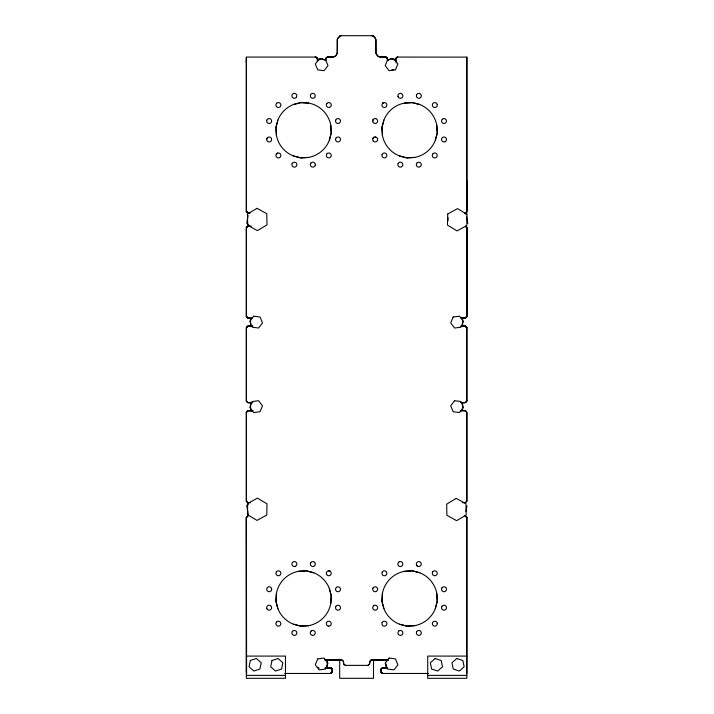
<?xml version="1.0" encoding="UTF-8"?>
<svg xmlns="http://www.w3.org/2000/svg" width="714" height="714" viewBox="0 0 714 714"><rect width="100%" height="100%" fill="white"/><g stroke="black" fill="none" stroke-linecap="round" stroke-linejoin="round"><path stroke-width="1.07" d="M251.962 402.634L248.061 402.607L246.357 401.081L247.713 402.589L251.899 402.625L248.07 402.625L246.357 401.063L246.366 327.539L248.088 326.119L251.971 326.093M246.357 211.023L248.079 212.933L246.357 211.398L246.357 60.752M466.831 328.101L465.582 326.218L461.342 326.119L465.117 326.111L466.831 327.672L466.831 400.84L465.421 402.553L461.217 402.634L465.073 402.625L466.831 401.143L466.831 327.592L465.091 326.119L461.217 326.093M461.235 318.114L465.153 318.078L466.831 316.597L466.831 227.489L465.662 226.508L466.831 227.552M466.831 60.797L466.831 211.451L466.858 57.12L397.1 57.075L395.663 58.512L395.618 60.663M466.831 673.472L466.831 517.329L465.073 515.794M337.294 39.52L337.267 53.032L336.053 55.612L333.509 57.031L327.512 57.075L325.673 58.387L325.584 60.645M465.421 502.683L466.831 501.201L466.831 412.406L465.349 410.648L460.28 410.612M250.596 318.881L250.569 325.289L252.417 326.369M385.979 667.162L385.988 663.958M246.357 671.053L246.589 673.472L246.357 517.57L247.838 515.829L246.357 517.57L246.357 678.3L285.475 678.3L285.475 656.086L246.357 656.086M246.357 401.063L246.357 327.583L248.293 326.093L252.818 326.137M395.627 60.574L395.663 58.512M325.611 60.503L325.673 58.387L327.44 57.093L332.769 57.111L327.44 57.093M380.937 672.329L380.919 669.205L382.517 667.947L387.425 667.92L382.24 667.947L380.776 669.598L380.937 672.329L382.686 673.472L380.821 672.044L380.848 669.134L382.775 667.92L387.461 667.92M330.778 603.517L331.171 595.324L329.297 588.309A27.65 27.65 0 0 0 313.767 572.78L306.752 570.905L298.559 571.298A27.65 27.65 0 0 0 276.398 593.459L275.89 601.001L277.88 608.667A27.65 27.65 0 0 0 293.409 624.197L300.416 626.071L308.618 625.678A27.65 27.65 0 0 0 330.778 603.517L331.278 595.985L329.297 588.309M276.398 593.459L276.006 601.661L277.88 608.667M382.409 593.459L382.017 601.661L383.891 608.667A27.65 27.65 0 0 0 399.421 624.197L406.436 626.071L414.629 625.678A27.65 27.65 0 0 0 435.308 608.667L437.182 601.652L436.789 593.459A27.65 27.65 0 0 0 419.778 572.78L412.772 570.905L404.57 571.298A27.65 27.65 0 0 0 382.409 593.459L381.901 601.001L383.891 608.667M395.61 61.547L395.797 58.245L397.769 57.066M332.269 669.214L332.412 671.749L330.653 673.472L332.269 672.177L332.269 669.214L330.68 667.938L325.754 667.92L330.993 667.956L332.412 669.678M397.948 96.444L398.046 94.891L399.037 93.686L400.554 93.302L402 93.873L402.839 95.194L402.741 96.747L401.75 97.952L400.233 98.336L398.787 97.764L397.948 96.444M292.097 163.604L291.91 165.157L292.669 166.523L294.088 167.183L295.614 166.889L296.685 165.746L296.872 164.193L296.114 162.828L294.695 162.167L293.168 162.462L292.106 163.613M317.337 60.663L317.453 58.414L315.784 57.075L317.078 58.253M387.363 60.654L387.488 58.432L385.863 57.084L380.357 57.156L386.212 57.147L387.604 58.825M437.298 104.592L437.093 106.136L436.013 107.261L434.487 107.546L433.077 106.868L432.336 105.502L432.541 103.958L433.621 102.834L435.147 102.548L436.557 103.218L437.298 104.592M437.289 623.242L437.075 624.786L435.986 625.91L434.451 626.178L433.05 625.491L432.318 624.107L432.541 622.563L433.63 621.448L435.165 621.18L436.566 621.867L437.289 623.242M375.582 136.972L374.02 137.195L372.904 138.284L372.663 139.828L373.36 141.22M310.617 562.891L310.34 564.426L311.018 565.827L312.393 566.568L313.946 566.354L315.07 565.274L315.347 563.739L314.669 562.329M248.133 215.512L246.705 223.187L248.401 224.633M465.939 511.34L466.974 505.86M375.662 118.533L377.028 119.292L377.67 120.72L377.367 122.246L376.216 123.308L374.671 123.486L373.306 122.719L372.663 121.3L372.967 119.773L374.118 118.711L375.671 118.533M372.663 121.3L372.967 119.773M329.297 140.417L331.278 132.742L330.778 125.209A27.65 27.65 0 0 0 308.618 103.057L301.076 102.548L293.409 104.53A27.65 27.65 0 0 0 277.88 120.068L276.006 127.074L276.398 135.276A27.65 27.65 0 0 0 293.409 155.955L300.416 157.83L308.618 157.428A27.65 27.65 0 0 0 329.297 140.417L331.171 133.411L330.778 125.209M435.308 140.417L437.298 132.742L436.789 125.209A27.65 27.65 0 0 0 419.778 104.53L412.772 102.655L404.57 103.057A27.65 27.65 0 0 0 383.891 120.068L382.017 127.074L382.409 135.276A27.65 27.65 0 0 0 399.421 155.955L406.436 157.83L414.629 157.428A27.65 27.65 0 0 0 435.308 140.417L437.182 133.411L436.789 125.209M435.308 608.667L437.298 600.992L436.789 593.459M275.89 127.735L277.88 120.068M383.891 120.068L381.901 127.735L382.409 135.276M276.38 153.956L275.881 155.438L276.345 156.919L277.594 157.848L279.156 157.865L280.423 156.964L280.914 155.482L280.45 154.001L279.201 153.073L277.648 153.055L276.38 153.956L277.648 153.055M296.364 97.363L296.881 95.89L296.435 94.391L295.194 93.445L293.632 93.4L292.347 94.293L291.83 95.765L292.276 97.265L293.516 98.211L295.078 98.246L296.364 97.363M314.767 97.381L315.311 95.917L314.892 94.418L313.66 93.463L312.107 93.409L310.813 94.275L310.278 95.73L310.697 97.229L311.929 98.184L313.482 98.237L314.776 97.372M310.983 162.953L310.331 164.372L310.644 165.898L311.786 166.951L313.339 167.13L314.695 166.362L315.338 164.943M271.686 589.55L271.025 590.969L269.651 591.719L268.107 591.531L266.965 590.451L266.67 588.916L267.331 587.506L268.705 586.747L270.249 586.944L271.391 588.015L271.686 589.55M325.361 59.949L326.896 57.165L333.322 57.058L335.794 55.853L337.267 53.238L337.329 38.761L340.721 35.709M337.758 38.69L338.677 37.021L341.274 35.709M266.706 138.935L267.509 137.597L268.946 136.981L270.472 137.329L271.498 138.507L271.632 140.06L270.829 141.399L269.392 142.015L267.866 141.667L266.849 140.488L266.706 138.927L267.509 137.588M397.171 57.066L395.351 59.922L396.368 62.877M466.831 400.608L465.582 402.509L461.342 402.616L465.421 402.553M382.856 103.039L381.963 104.333L382.008 105.895L382.963 107.136L384.462 107.573L385.935 107.046L386.818 105.761L386.783 104.199L385.828 102.959L384.319 102.521L382.856 103.039L384.319 102.521M247.606 410.711L246.357 412.531L247.847 410.657L251.926 410.621L247.847 410.657M246.357 328.056L247.731 326.155L251.89 326.102L247.812 326.137L246.357 327.896M246.223 57.334L246.357 61.832L246.428 57.066L316.106 57.075M251.373 226.142L247.758 226.088L246.357 227.802L246.357 316.579L248.088 318.096L246.357 316.579M466.831 316.329L465.376 318.042L461.298 318.105L465.376 318.078L466.831 316.338M295.694 566.211L296.712 565.024L296.837 563.471L296.015 562.141L294.579 561.543M246.357 517.588L247.838 515.829M466.831 501.032L465.367 502.665L462.654 502.71M445.179 141.711L446.286 140.596L446.5 139.043L445.768 137.659L444.367 136.972L442.823 137.231L441.734 138.355L441.52 139.908L442.252 141.292L443.653 141.979L445.197 141.711M372.922 138.284L374.038 137.195M310.617 562.891L311.741 561.802L313.285 561.597L314.669 562.329M246.357 412.21L247.99 410.648L252.908 410.612M465.073 402.625L466.831 401.089M248.106 515.794L246.357 517.311L246.357 671.936M248.401 504.093L246.705 505.548L248.543 515.419M367.853 665.377L369.45 664.065L370.62 660.057L388.371 659.95L371.351 659.95L369.79 661.307L369.531 663.779L368.094 665.377L345.522 665.377L343.818 664.252L343.443 661.325L341.854 659.959L324.781 659.95L340.792 659.941M330.618 673.472L332.358 672.061L332.385 669.58L330.921 667.947L324.816 668.072M330.439 673.472L332.215 672.365L332.421 669.777L331.135 667.992L325.843 667.929M387.827 60.511L391.522 58.361L396.163 61.011M460.771 326.369L462.618 325.289L462.592 318.881M317.953 60.485L321.666 58.361L325.361 60.511M460.735 410.916L462.592 409.854L462.618 403.437L460.771 402.366M386.006 660.753L387.863 659.691M310.983 162.953L312.339 162.185L313.883 162.364L315.035 163.417L315.338 164.943M328.672 570.772L327.208 571.316L326.352 572.619L326.423 574.181L327.405 575.395L328.904 575.805L330.359 575.261L331.216 573.958L331.144 572.396L330.171 571.182L328.663 570.772L330.171 571.182M293.409 104.53L300.416 102.655L308.618 103.057M294.579 561.543L293.061 561.909L292.044 563.096L291.928 564.649L292.74 565.979L294.186 566.577L295.703 566.211M328.27 626.169L329.823 625.991L330.975 624.946L331.287 623.42L330.644 622.001L329.288 621.234L327.744 621.403L326.593 622.447L326.271 623.974L326.923 625.393L328.27 626.16M404.57 103.057L412.112 102.548L419.778 104.53M308.618 157.428L301.076 157.937L293.409 155.955M414.629 157.428L407.096 157.937L399.421 155.955M298.559 571.298L305.021 570.861M404.57 571.298L411.032 570.861M308.618 625.678L301.076 626.187L293.409 624.197M414.629 625.678L407.096 626.187L399.421 624.197M391.941 69.669L393.709 69.597M246.357 211.005L247.633 212.879L250.578 212.772M247.758 226.088L249.605 226.052M382.24 667.947L380.919 669.232L380.874 672.285L383.043 673.472M461.369 318.096L465.582 318.051L466.831 316.097L466.831 227.945L465.546 226.115M249.65 226.017L247.829 226.035L246.357 227.489L248.079 226.026L246.357 227.489L246.357 316.427L247.892 318.078L251.917 318.114L247.794 318.078M388.246 659.906L372.271 659.941M339.685 35.7L373.502 35.7M466.831 656.086L427.713 656.086L427.713 678.3L466.831 678.3L466.831 517.302L465.064 515.811L466.831 517.302M284.707 673.472L330.921 673.472M382.543 673.472L428.57 673.472M246.357 675.399L285.475 675.399M427.713 675.399L466.831 675.399M461.226 410.612L465.528 410.711L466.831 412.139L466.831 501.201M461.271 326.102L465.367 326.137L466.831 327.592M250.578 502.718L247.874 502.692L246.357 501.032L246.357 412.076L248.106 410.63L252.747 410.925M249.641 212.897L247.803 212.87L246.357 211.192M461.306 410.63L465.528 410.711M252.801 402.634L247.642 402.526L246.357 400.688M247.651 212.834L249.543 212.879M464.421 212.95L466.84 213.031L466.831 180.678M464.876 213.022L466.849 213.102M417.761 566.372L419.314 566.541L420.671 565.765L421.314 564.337L420.992 562.802L419.832 561.748L418.279 561.579L416.922 562.364L416.28 563.783L416.601 565.318L417.761 566.372L416.601 565.318M466.858 57.12L466.831 60.351M412.112 570.789L419.778 572.78M306.092 570.789L313.767 572.78M315.177 57.075L317.337 58.039L317.543 61.672M371.94 35.709L374.609 37.03L375.894 39.707L375.921 53.238L377.242 55.754L379.866 57.058L386.292 57.165L387.863 59.896M375.564 136.963L376.965 137.695L377.661 139.096L377.394 140.631L376.26 141.72L374.716 141.943L373.333 141.22M372.083 35.7L374.564 37.083L375.903 39.573L375.93 53.157L378.447 56.736L385.676 57.075L387.434 58.289L387.559 60.503M252.453 410.916L250.596 409.854L250.569 403.437M325.325 659.691L327.182 660.753L327.208 667.162M345.594 665.377L343.782 664.323L343.327 661.137L341.756 659.95M317.712 667.304L319.167 668.179M315.508 57.075L317.498 58.378M380.901 672.097L382.9 673.472M246.357 501.237L248.097 502.701L246.357 501.237L246.357 412.371M266.795 608.605L267.786 609.818L269.294 610.22L270.749 609.658L271.597 608.355L271.516 606.793L270.535 605.579L269.026 605.177L267.572 605.74L266.715 607.043L266.804 608.605M246.357 500.951L247.704 502.656M246.357 316.293L247.713 318.051M465.519 515.892L466.831 517.704M465.76 212.522L466.162 214.718M466.563 216.913L467.777 223.5M275.961 128.815L276.398 135.276M317.453 58.414L317.543 60.538M387.488 58.432L387.577 60.547M447.955 217.6L448.044 220.492M325.655 58.387L325.7 60.583M466.831 227.489L466.831 316.597M373.502 659.334L373.502 678.3L339.685 678.3L339.685 659.334M246.357 60.94L246.357 211.398M247.678 503.486L247.446 514.633L256.995 520.408L266.768 515.035L266.991 503.879L257.451 498.104L247.678 503.486M447.74 213.959L447.482 225.106L457.005 230.908L466.795 225.553L467.054 214.405L457.522 208.604L447.74 213.959M266.795 120.175L266.733 121.728L267.607 123.022L269.071 123.558L270.561 123.129L271.525 121.898L271.579 120.345L270.713 119.051L269.249 118.515L267.75 118.943L266.795 120.175M335.651 120.13L335.571 121.683L336.428 122.995L337.883 123.54L339.391 123.138L340.364 121.915L340.444 120.363L339.587 119.051L338.133 118.497L336.624 118.908L335.651 120.13M382.061 154.501L381.954 156.063L382.784 157.375L384.239 157.955L385.747 157.571L386.747 156.375L386.845 154.813L386.015 153.501L384.569 152.921L383.052 153.305L382.061 154.501M372.869 588.256L372.717 589.809L373.511 591.147L374.939 591.772L376.465 591.433L377.501 590.264L377.652 588.711L376.858 587.372L375.421 586.747L373.904 587.086L372.869 588.256M335.705 606.677L335.526 608.23L336.303 609.586L337.722 610.229L339.257 609.917L340.31 608.765L340.48 607.212L339.712 605.856L338.284 605.204L336.758 605.526L335.705 606.677M416.557 631.828L416.351 633.372L417.101 634.737L418.511 635.406L420.046 635.121L421.117 633.987L421.314 632.443L420.573 631.069L419.163 630.4L417.628 630.685L416.557 631.828M382.177 622.483L381.892 624.018L382.561 625.437L383.936 626.187L385.489 625.982L386.622 624.911L386.908 623.367L386.238 621.956L384.864 621.207L383.311 621.403L382.177 622.483M416.628 94.605L416.333 96.14L417.003 97.55L418.368 98.3L419.921 98.104L421.055 97.042L421.349 95.506L420.68 94.096L419.314 93.347L417.77 93.534L416.628 94.605M250.337 660.504L249.034 666.787L253.818 671.053L259.914 669.045L261.217 662.77L256.433 658.495L250.337 660.504M271.998 660.504L270.695 666.787L275.479 671.053L281.566 669.045L282.869 662.77L278.085 658.495L271.998 660.504M398.162 163.408L397.841 164.934L398.483 166.353L399.831 167.13L401.375 166.96L402.535 165.916L402.857 164.39L402.214 162.97L400.866 162.194L399.322 162.364L398.162 163.408M326.628 154.144L326.28 155.661L326.896 157.098L328.226 157.892L329.779 157.758L330.957 156.732L331.305 155.215L330.689 153.787L329.35 152.983L327.806 153.126L326.628 154.144M441.85 606.391L441.493 607.917L442.109 609.363L443.448 610.167L445 610.033L446.188 609.006L446.536 607.48L445.929 606.043L444.59 605.24L443.028 605.374L441.85 606.4M432.639 571.932L432.265 573.44L432.845 574.886L434.166 575.716L435.718 575.609L436.914 574.609L437.289 573.101L436.709 571.655L435.388 570.825L433.835 570.932L432.639 571.932M441.939 587.827L441.502 589.327L442.028 590.799L443.314 591.674L444.876 591.629L446.116 590.674L446.553 589.175L446.027 587.702L444.733 586.828L443.171 586.872L441.939 587.827M432.702 154.028L432.247 155.518L432.764 156.991L434.041 157.883L435.602 157.848L436.843 156.91L437.298 155.411L436.781 153.938L435.504 153.046L433.942 153.082L432.693 154.028M382.329 571.852L381.874 573.351L382.392 574.824L383.668 575.716L385.23 575.68L386.47 574.743L386.926 573.253L386.417 571.78L385.132 570.888L383.579 570.914L382.329 571.86M292.285 631.462L291.83 632.952L292.338 634.434L293.615 635.326L295.177 635.299L296.426 634.362L296.881 632.872L296.372 631.399L295.096 630.498L293.534 630.524L292.285 631.462M276.345 571.807L275.89 573.306L276.389 574.779L277.657 575.68L279.219 575.671L280.468 574.734L280.923 573.244L280.423 571.762L279.156 570.861L277.594 570.879L276.345 571.807M276.345 622.171L275.854 623.652L276.327 625.143L277.585 626.071L279.147 626.08L280.415 625.169L280.905 623.688L280.432 622.197L279.174 621.278L277.612 621.26L276.345 622.171M326.78 103.485L326.253 104.958L326.691 106.457L327.931 107.412L329.493 107.457L330.787 106.573L331.314 105.101L330.868 103.601L329.636 102.646L328.074 102.602L326.78 103.485M387.657 59.673L385.185 65.59L389.076 70.686L395.431 69.874L397.903 63.957L394.021 58.851L387.657 59.673M252.247 401.527L249.775 407.444L253.666 412.54L260.021 411.728L262.493 405.811L258.611 400.706L252.247 401.527M453.167 317.007L450.695 322.924L454.577 328.021L460.941 327.208L463.413 321.291L459.521 316.186L453.167 317.007M317.757 658.879L315.285 664.796L319.167 669.902L325.53 669.08L328.003 663.163L324.111 658.058L317.757 658.879M336.151 137.757L335.509 139.185L335.83 140.712L336.99 141.765L338.543 141.934L339.9 141.158L340.542 139.73L340.221 138.195L339.061 137.142L337.508 136.981L336.151 137.757M398.707 631.024L397.912 632.372L398.073 633.925L399.108 635.094L400.634 635.424L402.062 634.8L402.857 633.452L402.696 631.899L401.661 630.73L400.135 630.391L398.707 631.024M276.711 103.155L275.916 104.503L276.068 106.056L277.103 107.234L278.63 107.564L280.067 106.939L280.861 105.592L280.709 104.039L279.665 102.861L278.139 102.53L276.702 103.155M442.368 119.14L441.573 120.479L441.707 122.032L442.734 123.201L444.251 123.549L445.688 122.942L446.482 121.603L446.348 120.05L445.322 118.881L443.805 118.533L442.368 119.14M311.17 630.971L310.34 632.292L310.438 633.854L311.438 635.049L312.955 635.433L314.41 634.853L315.24 633.532L315.142 631.97L314.142 630.765L312.625 630.382L311.17 630.971M336.437 587.301L335.58 588.595L335.651 590.157L336.624 591.37L338.133 591.79L339.587 591.237L340.444 589.934L340.373 588.381L339.4 587.158L337.892 586.747L336.437 587.292M417.235 162.685L416.369 163.988L416.432 165.55L417.404 166.773L418.904 167.192L420.376 166.648L421.242 165.353L421.18 163.792L420.207 162.569L418.699 162.14L417.235 162.685M398.796 562.088L397.921 563.382L397.984 564.944L398.947 566.166L400.456 566.595L401.92 566.059L402.785 564.756L402.723 563.194L401.759 561.972L400.259 561.543L398.796 562.088M373.645 605.713L372.762 607.007L372.815 608.569L373.77 609.801L375.269 610.238L376.742 609.711L377.626 608.417L377.563 606.855L376.608 605.615L375.109 605.177L373.636 605.713M319.167 58.851L315.285 63.957L317.757 69.874L324.111 70.686L328.003 65.59L325.53 59.673L319.167 58.851M253.666 316.186L249.775 321.291L252.247 327.208L258.611 328.021L262.493 322.924L260.021 317.007L253.666 316.186M454.577 400.706L450.695 405.811L453.167 411.728L459.521 412.54L463.413 407.444L460.941 401.527L454.577 400.706M389.076 658.058L385.185 663.163L387.657 669.08L394.021 669.902L397.903 664.796L395.431 658.879L389.076 658.058M435.103 658.495L430.319 662.77L431.622 669.045L437.709 671.053L442.493 666.787L441.19 660.504L435.103 658.495M456.755 658.495L451.971 662.77L453.274 669.045L459.37 671.053L464.154 666.787L462.851 660.504L456.755 658.495M256.995 208.318L247.446 214.093L247.678 225.249L257.451 230.622L266.991 224.848L266.768 213.7L256.995 208.318M456.246 498.39L446.687 504.138L446.884 515.285L456.639 520.693L466.197 514.946L466.001 503.789L456.246 498.39"/></g></svg>
